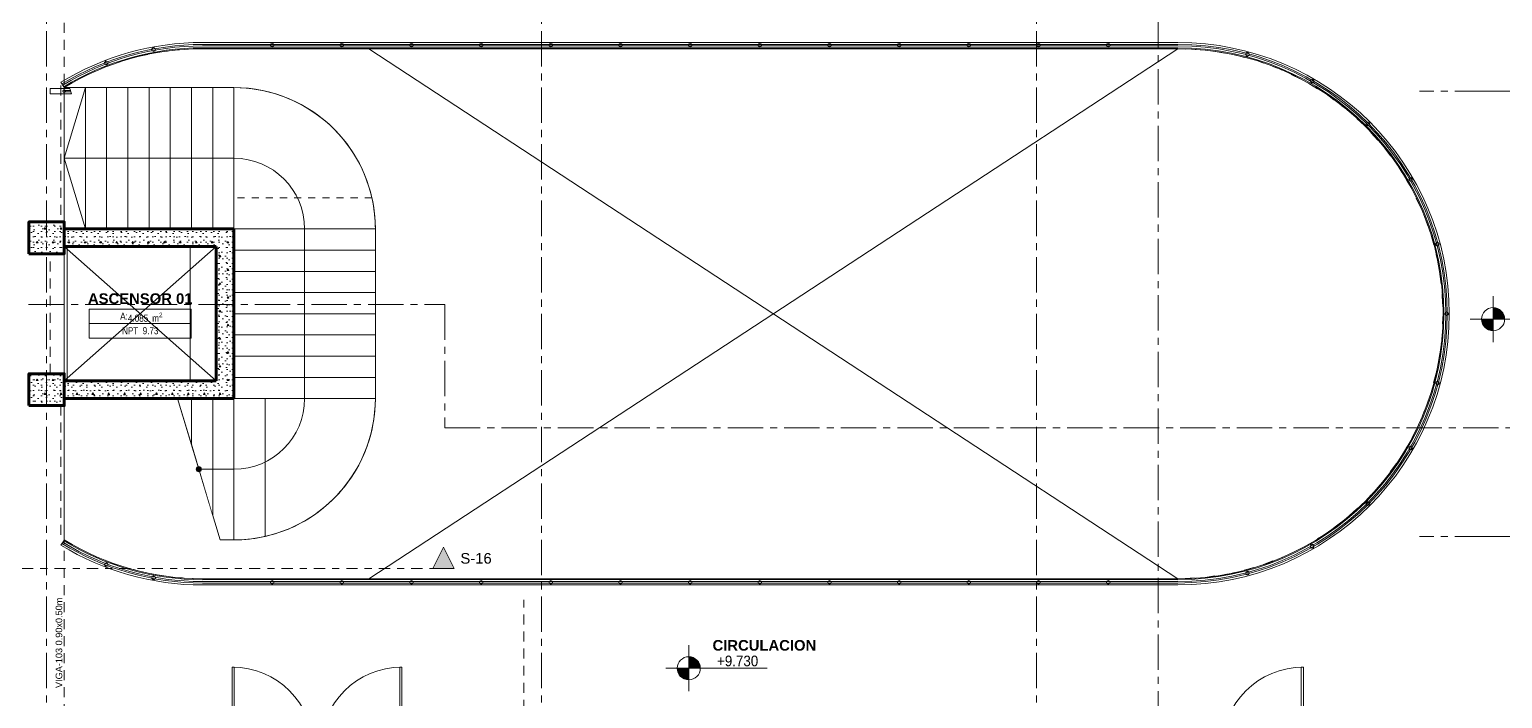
# Model space of a CAD drawing. Header units: inches. Extents: x -38 to 5698, y -33 to 92.
# Drawn here: x 208.08 to 228.91, y 18.11 to 27.57 of the extents above; entities that cross this region are included whole.
import ezdxf

# ---------------------------------------------------------------- set-up
doc = ezdxf.new("R2010")
doc.units = ezdxf.units.IN
doc.header["$MEASUREMENT"] = 0
doc.set_wipeout_variables(frame=1)
for name, pattern in [('Hidden Line', [0.195611, 0.141111, -0.0545]), ('Línea Oculta', [0.195611, 0.141111, -0.0545]), ('Punto & Raya', [0.65, 0.5, -0.075, 0, -0.075]), ('Punto & Rayas', [0.335139, 0.15875, -0.088194, 0, -0.088194]), ('Raya Pequeña', [0.141111, 0.070556, -0.070556]), ('Rayas', [0.282222, 0.141111, -0.141111]), ('Wipeout_Contour', [1, 0, -1])]:
    doc.linetypes.add(name, pattern=pattern)
for name, color, linetype in [('02 _ ARQ _ ALB _ Ejes Generales', 7, 'Continuous'), ('02 _ ARQ _ ALB _ Muros Interiores', 7, 'Continuous'), ('02 _ ARQ _ ZON _ Espacio.3D', 7, 'Continuous'), ('08 _ STR _ EXT _ 06 Columnas', 7, 'Continuous'), ('08 _ STR _ EXT _ 07 Losa Aligerada', 7, 'Continuous'), ('08 _ STR _ EXT _ 09 Vigas', 7, 'Continuous'), ('08 _ STR _ EXT _ 11 Escaleras', 7, 'Continuous'), ('08 _ STR _ EXT _ 12 Ascensor', 7, 'Continuous'), ('Dibujo 2D - General', 7, 'Continuous'), ('Interior - CIELO RASSO', 7, 'Continuous'), ('Interior - Escaleras & Barandillas', 7, 'Continuous'), ('Interior - Mobiliario', 7, 'Continuous'), ('Marcador - Secciones', 251, 'Continuous'), ('Notas - Etiquetas', 251, 'Continuous'), ('Notas - Textos', 7, 'Continuous')]:
    doc.layers.add(name, color=color, linetype=linetype)
doc.styles.add('Estilo_Generado_1', font='swisseb.ttf')
doc.styles.add('Estilo_Generado_3', font='arial.ttf')
doc.styles.add('Estilo_Generado_4', font='swisse.ttf')
doc.styles.add('Estilo_Generado_8', font='arialbd.ttf')
doc.styles.add('Estilo_Generado_9', font='ARIALN.TTF')
pattern_1 = [(0, (185.00002, 3e-09), (0, 0.3897114), [0.024375, -0.200625]), (0, (185.11252, 0.19486), (0, 0.3897114), [0.024375, -0.200625]), (60, (185.00002, 3e-09), (-0.3375, 0.1948557), [0.024375, -0.200625]), (60, (185.22502, 3e-09), (-0.3375, 0.1948557), [0.024375, -0.200625]), (120, (185.0244, 3e-09), (0.3375, 0.1948557), [0.024375, -0.200625]), (120, (185.2494, 3e-09), (0.3375, 0.1948557), [0.024375, -0.200625]), (0, (185.00002, 0.0375), (0, 0.075), [0, -0.075, 0, -0.1125]), (45, (185.03752, 0.0375), (-0.05303301, 0.05303301), [0, -0.05625, 0, -0.09375])]

msp = doc.modelspace()

# ---------------------------------------------------------------- hatches: boundary and pattern name
at = {"linetype": 'Continuous', "lineweight": 13, "true_color": 0x636466}
for points in [[(228.778, 23.473), (228.94, 23.473), (228.928, 23.535), (228.893, 23.588), (228.84, 23.623), (228.778, 23.635)], [(228.778, 23.473), (228.615, 23.473), (228.628, 23.411), (228.663, 23.358), (228.716, 23.323), (228.778, 23.31)], [(217.403, 18.534), (217.565, 18.534), (217.553, 18.596), (217.518, 18.649), (217.465, 18.684), (217.403, 18.697)], [(217.403, 18.534), (217.24, 18.534), (217.252, 18.472), (217.288, 18.419), (217.34, 18.384), (217.403, 18.372)]]:
    msp.add_hatch(color=251, dxfattribs=at).paths.add_polyline_path(points)
at = {"layer": '08 _ STR _ EXT _ 06 Columnas', "linetype": 'Continuous', "lineweight": 9}
h = msp.add_hatch(dxfattribs=at)
h.set_pattern_fill('HORMIGÓN_EN_MASA_0002', style=0, pattern_type=2)
h.set_pattern_definition(pattern_1)
h.paths.add_polyline_path([(208.07, 22.25), (208.57, 22.25), (208.57, 22.7), (208.07, 22.7)])
at = {"layer": 'Marcador - Secciones', "linetype": 'Continuous', "lineweight": 20}
msp.add_hatch(color=152, dxfattribs=at).paths.add_polyline_path([(214.083, 19.946), (213.933, 20.246), (213.783, 19.946)])

# ---------------------------------------------------------------- linework, layer by layer
at = {"color": 251, "linetype": 'Continuous', "lineweight": 13, "true_color": 0x636466}
for p, q in [((228.778, 23.148), (228.778, 23.798)), ((228.453, 23.473), (229.888, 23.473)), ((217.403, 18.209), (217.403, 18.859)), ((217.078, 18.534), (218.512, 18.534))]:
    msp.add_line(p, q, dxfattribs=at)
for centre in [(228.778, 23.473), (217.403, 18.534)]:
    msp.add_circle(centre, 0.163, dxfattribs=at)
at = {"layer": '02 _ ARQ _ ALB _ Ejes Generales', "color": 252, "linetype": 'Punto & Raya', "lineweight": 13}
for p, q in [((208.32, 3.05), (208.32, 44.9)), ((215.32, 3.05), (215.32, 44.9)), ((222.32, 3.05), (222.32, 44.9)), ((228.738, 26.7), (227.738, 26.7)), ((228.738, 26.7), (234.738, 26.7)), ((228.738, 20.4), (227.738, 20.4)), ((228.738, 20.4), (234.738, 20.4))]:
    msp.add_line(p, q, dxfattribs=at)
at = {"layer": '02 _ ARQ _ ALB _ Muros Interiores', "color": 165, "linetype": 'Continuous', "lineweight": 15}
for p, q in [((210.945, 18.55), (210.945, 17.4)), ((210.975, 18.55), (210.945, 18.55)), ((210.975, 17.4), (210.975, 18.55)), ((213.315, 17.4), (213.315, 18.55)), ((213.315, 18.55), (213.345, 18.55)), ((213.345, 18.55), (213.345, 17.4)), ((226.065, 17.4), (226.065, 18.55)), ((226.065, 18.55), (226.095, 18.55)), ((226.095, 18.55), (226.095, 17.4))]:
    msp.add_line(p, q, dxfattribs=at)
at = {"layer": '02 _ ARQ _ ALB _ Muros Interiores', "color": 7, "linetype": 'Continuous', "lineweight": 15}
for centre, start, end in [((210.945, 17.4), 0, 90), ((213.345, 17.4), 90, 180), ((226.095, 17.4), 90, 180)]:
    msp.add_arc(centre, 1.15, start, end, dxfattribs=at)
at = {"layer": '02 _ ARQ _ ZON _ Espacio.3D', "color": 252, "linetype": 'Continuous', "lineweight": 13}
for p, q in [((210.367, 23.617), (208.923, 23.617)), ((208.923, 23.617), (208.923, 23.206)), ((208.923, 23.617), (210.367, 23.617)), ((208.923, 23.412), (208.923, 23.617)), ((210.367, 23.206), (210.367, 23.617)), ((210.367, 23.617), (210.367, 23.412)), ((210.367, 23.412), (208.923, 23.412)), ((208.923, 23.412), (210.367, 23.412)), ((208.923, 23.206), (208.923, 23.412)), ((210.367, 23.412), (210.367, 23.206)), ((208.923, 23.206), (210.367, 23.206)), ((210.367, 23.206), (208.923, 23.206))]:
    msp.add_line(p, q, dxfattribs=at)
at = {"layer": '02 _ ARQ _ ZON _ Espacio.3D', "color": 254, "linetype": 'Continuous', "lineweight": 0, "flags": 128}
msp.add_lwpolyline([(208.07, 22.25), (208.07, 22.7), (208.57, 22.7), (208.57, 24.4), (208.07, 24.4), (208.07, 24.85), (208.57, 24.85), (208.57, 26.75, -0.137976), (210.525, 27.3), (224.32, 27.3, -1), (224.32, 19.8), (210.525, 19.8, -0.137981), (208.57, 20.35), (208.57, 22.25)], format="xyb", close=True, dxfattribs=at)
at = {"layer": '02 _ ARQ _ ZON _ Espacio.3D', "color": 255, "linetype": 'Continuous', "lineweight": 0, "flags": 128}
msp.add_lwpolyline([(208.57, 22.6), (210.72, 22.6), (210.72, 24.5), (208.57, 24.5)], close=True, dxfattribs=at)
at = {"layer": '08 _ STR _ EXT _ 06 Columnas', "color": 7, "linetype": 'Continuous', "lineweight": 80, "flags": 128}
msp.add_lwpolyline([(208.07, 22.25), (208.57, 22.25), (208.57, 22.7), (208.07, 22.7)], close=True, dxfattribs=at)
at = {"layer": '08 _ STR _ EXT _ 09 Vigas', "color": 251, "linetype": 'Hidden Line', "lineweight": 13}
for p, q in [((208.37, 22.7), (208.37, 24.4)), ((208.57, 24.4), (208.37, 24.4)), ((208.57, 22.7), (208.57, 24.4)), ((208.57, 22.7), (208.37, 22.7))]:
    msp.add_line(p, q, dxfattribs=at)
at = {"layer": '08 _ STR _ EXT _ 11 Escaleras', "color": 161, "linetype": 'Continuous', "lineweight": 13}
for p, q in [((210.97, 26.75), (210.97, 25.191)), ((210.97, 22.35), (210.174, 22.35)), ((210.97, 20.35), (210.97, 22.35)), ((211.411, 22.35), (210.97, 22.35)), ((211.411, 20.399), (211.411, 22.35)), ((210.774, 20.35), (210.928, 20.35))]:
    msp.add_line(p, q, dxfattribs=at)
at = {"layer": '08 _ STR _ EXT _ 11 Escaleras', "color": 161, "linetype": 'Raya Pequeña', "lineweight": 13}
msp.add_line((212.921, 25.191), (210.97, 25.191), dxfattribs=at)
at = {"layer": '08 _ STR _ EXT _ 11 Escaleras', "color": 167, "linetype": 'Continuous', "lineweight": 18}
msp.add_line((210.774, 20.35), (210.928, 20.35), dxfattribs=at)
at = {"layer": '08 _ STR _ EXT _ 11 Escaleras', "color": 161, "linetype": 'Continuous', "lineweight": 13}
for centre, start, end in [((210.97, 24.75), 12.7483, 90), ((210.97, 22.35), 282.7483, 0.0126), ((210.97, 22.35), 268.7994, 270), ((210.97, 22.35), 270, 282.7483)]:
    msp.add_arc(centre, 2, start, end, dxfattribs=at)
at = {"layer": '08 _ STR _ EXT _ 11 Escaleras', "color": 167, "linetype": 'Continuous', "lineweight": 18}
msp.add_arc((210.97, 22.35), 2, 268.7994, 270, dxfattribs=at)
at = {"layer": '08 _ STR _ EXT _ 12 Ascensor', "color": 7, "linetype": 'Continuous', "lineweight": 80, "flags": 128}
for points in [[(208.57, 24.5), (210.72, 24.5)], [(210.72, 24.5), (210.72, 22.6)], [(210.72, 22.6), (208.57, 22.6)], [(208.57, 22.35), (208.57, 22.6)]]:
    msp.add_lwpolyline(points, dxfattribs=at)
at = {"layer": 'Dibujo 2D - General', "color": 250, "linetype": 'Continuous', "lineweight": 9}
for p, q in [((208.57, 22.6), (210.72, 24.5)), ((210.72, 22.6), (208.57, 24.5))]:
    msp.add_line(p, q, dxfattribs=at)
at = {"layer": 'Dibujo 2D - General', "color": 7, "linetype": 'Hidden Line', "lineweight": 13}
msp.add_line((215.07, 16.5), (215.07, 19.5), dxfattribs=at)
at = {"layer": 'Interior - CIELO RASSO', "color": 251, "linetype": 'Línea Oculta', "lineweight": 13, "flags": 128}
for points in [[(208.52, 22.25), (208.52, 20.322)], [(208.57, 20.35), (208.57, 22.25)]]:
    msp.add_lwpolyline(points, dxfattribs=at)
at = {"layer": 'Interior - Escaleras & Barandillas', "color": 161, "linetype": 'Continuous', "lineweight": 13}
for p, q in [((224.32, 27.388), (210.525, 27.388)), ((224.32, 27.36), (210.525, 27.36)), ((224.32, 27.36), (210.525, 27.36)), ((224.32, 27.36), (210.525, 27.36)), ((224.32, 27.36), (210.525, 27.36)), ((224.32, 27.36), (210.525, 27.36)), ((224.32, 27.36), (210.525, 27.36)), ((210.525, 27.34), (224.32, 27.34)), ((210.525, 27.34), (224.32, 27.34)), ((210.525, 27.34), (224.32, 27.34)), ((210.525, 27.34), (224.32, 27.34)), ((210.525, 27.34), (224.32, 27.34)), ((210.525, 27.34), (224.32, 27.34)), ((210.525, 27.313), (224.32, 27.313)), ((208.37, 26.738), (208.37, 26.663)), ((208.563, 20.339), (208.524, 20.275)), ((208.549, 20.316), (208.539, 20.299)), ((208.549, 20.316), (208.539, 20.299)), ((208.549, 20.316), (208.539, 20.299)), ((208.549, 20.316), (208.539, 20.299)), ((208.549, 20.316), (208.539, 20.299)), ((208.549, 20.316), (208.539, 20.299)), ((224.32, 19.788), (210.525, 19.788)), ((224.32, 19.76), (210.525, 19.76)), ((224.32, 19.76), (210.525, 19.76)), ((224.32, 19.76), (210.525, 19.76)), ((224.32, 19.76), (210.525, 19.76)), ((224.32, 19.76), (210.525, 19.76)), ((224.32, 19.76), (210.525, 19.76)), ((210.525, 19.74), (224.32, 19.74)), ((210.525, 19.74), (224.32, 19.74)), ((210.525, 19.74), (224.32, 19.74)), ((210.525, 19.74), (224.32, 19.74)), ((210.525, 19.74), (224.32, 19.74)), ((210.525, 19.74), (224.32, 19.74)), ((210.525, 19.713), (224.32, 19.713))]:
    msp.add_line(p, q, dxfattribs=at)
at = {"layer": 'Interior - Escaleras & Barandillas', "color": 161, "linetype": 'Continuous', "lineweight": 13, "flags": 128}
for points in [[(209.839, 27.262, 1), (209.83, 27.311, 1)], [(211.51, 27.325, 1), (211.51, 27.375, 1)], [(212.496, 27.325, 1), (212.496, 27.375, 1)], [(213.481, 27.325, 1), (213.481, 27.375, 1)], [(214.467, 27.325, 1), (214.467, 27.375, 1)], [(215.452, 27.325, 1), (215.452, 27.375, 1)], [(216.437, 27.325, 1), (216.437, 27.375, 1)], [(217.423, 27.325, 1), (217.423, 27.375, 1)], [(218.408, 27.325, 1), (218.408, 27.375, 1)], [(219.393, 27.325, 1), (219.393, 27.375, 1)], [(220.379, 27.325, 1), (220.379, 27.375, 1)], [(221.364, 27.325, 1), (221.364, 27.375, 1)], [(222.349, 27.325, 1), (222.349, 27.375, 1)], [(223.335, 27.325, 1), (223.335, 27.375, 1)], [(209.175, 27.075, 1), (209.158, 27.122, 1)], [(225.297, 27.196, 1), (225.31, 27.245, 1)], [(226.207, 26.819, 1), (226.232, 26.863, 1)], [(226.989, 26.219, 1), (227.025, 26.255, 1)], [(227.589, 25.438, 1), (227.633, 25.463, 1)], [(227.966, 24.527, 1), (228.015, 24.54, 1)], [(228.095, 23.55, 1), (228.145, 23.55, 1)], [(227.966, 22.573, 1), (228.015, 22.56, 1)], [(227.589, 21.663, 1), (227.633, 21.638, 1)], [(226.989, 20.881, 1), (227.025, 20.845, 1)], [(226.207, 20.281, 1), (226.232, 20.237, 1)], [(209.175, 20.025, 1), (209.158, 19.978, 1)], [(209.839, 19.838, 1), (209.83, 19.789, 1)], [(225.297, 19.904, 1), (225.31, 19.855, 1)], [(211.51, 19.775, 1), (211.51, 19.725, 1)], [(212.496, 19.775, 1), (212.496, 19.725, 1)], [(213.481, 19.775, 1), (213.481, 19.725, 1)], [(214.467, 19.775, 1), (214.467, 19.725, 1)], [(215.452, 19.775, 1), (215.452, 19.725, 1)], [(216.437, 19.775, 1), (216.437, 19.725, 1)], [(217.423, 19.775, 1), (217.423, 19.725, 1)], [(218.408, 19.775, 1), (218.408, 19.725, 1)], [(219.393, 19.775, 1), (219.393, 19.725, 1)], [(220.379, 19.775, 1), (220.379, 19.725, 1)], [(221.364, 19.775, 1), (221.364, 19.725, 1)], [(222.349, 19.775, 1), (222.349, 19.725, 1)], [(223.335, 19.775, 1), (223.335, 19.725, 1)]]:
    msp.add_lwpolyline(points, format="xyb", close=True, dxfattribs=at)
at = {"layer": 'Interior - Escaleras & Barandillas', "color": 161, "linetype": 'Continuous', "lineweight": 13}
for centre, radius, start, end in [((224.32, 23.55), 3.838, 270, 90), ((224.32, 23.55), 3.81, 270, 90), ((224.32, 23.55), 3.81, 270, 90), ((224.32, 23.55), 3.81, 270, 90), ((224.32, 23.55), 3.81, 270, 90), ((224.32, 23.55), 3.81, 270, 90), ((224.32, 23.55), 3.81, 270, 90), ((224.32, 23.55), 3.79, 270, 90), ((224.32, 23.55), 3.79, 270, 90), ((224.32, 23.55), 3.79, 270, 90), ((224.32, 23.55), 3.79, 270, 90), ((224.32, 23.55), 3.79, 270, 90), ((224.32, 23.55), 3.79, 270, 90), ((224.32, 23.55), 3.763, 270, 90), ((210.525, 23.55), 3.838, 238.5756, 270), ((210.525, 23.55), 3.81, 238.5756, 270), ((210.525, 23.55), 3.81, 238.5756, 270), ((210.525, 23.55), 3.81, 238.5756, 270), ((210.525, 23.55), 3.81, 238.5756, 270), ((210.525, 23.55), 3.81, 238.5756, 270), ((210.525, 23.55), 3.81, 238.5756, 270), ((210.525, 23.55), 3.79, 238.5756, 270), ((210.525, 23.55), 3.79, 238.5756, 270), ((210.525, 23.55), 3.79, 238.5756, 270), ((210.525, 23.55), 3.79, 238.5756, 270), ((210.525, 23.55), 3.79, 238.5756, 270), ((210.525, 23.55), 3.79, 238.5756, 270), ((210.525, 23.55), 3.763, 238.5756, 270)]:
    msp.add_arc(centre, radius, start, end, dxfattribs=at)
at = {"layer": 'Interior - Mobiliario', "color": 162, "linetype": 'Continuous', "lineweight": 20, "flags": 128}
msp.add_lwpolyline([(208.61, 24.499), (208.61, 22.601), (210.35, 22.601), (210.35, 24.499)], close=True, dxfattribs=at)
at = {"layer": 'Marcador - Secciones', "color": 251, "linetype": 'Punto & Raya', "lineweight": 13}
for p, q in [((224.042, 46.211), (224.042, 0.888)), ((213.953, 23.682), (213.953, 21.937)), ((213.953, 21.937), (241.707, 21.937))]:
    msp.add_line(p, q, dxfattribs=at)
at = {"layer": 'Marcador - Secciones', "color": 251, "linetype": 'Punto & Rayas', "lineweight": 13}
msp.add_line((207.514, 19.946), (213.783, 19.946), dxfattribs=at)
at = {"layer": 'Marcador - Secciones', "color": 152, "linetype": 'Continuous', "lineweight": 20, "flags": 128}
msp.add_lwpolyline([(214.083, 19.946), (213.783, 19.946), (213.933, 20.246)], close=True, dxfattribs=at)

# ---------------------------------------------------------------- texts
at = {"color": 251, "lineweight": 13, "true_color": 0x636466, "insert": (217.803, 18.56), "char_height": 0.15, "attachment_point": 7, "style": 'Estilo_Generado_4'}
msp.add_mtext('\\A1;{\\W0.900000x;\\pql;\\fSwis721 Ex BT|b0|i0|c0|p34;+9.730}', dxfattribs=at)
at = {"layer": '02 _ ARQ _ ZON _ Espacio.3D', "color": 252, "lineweight": 25, "attachment_point": 2}
for s, insert, char_height, style in [('\\A1;{\\pqc;\\pt0;\\fArial|b1|i0|c0|p34;ASCENSOR 01}', (209.645, 23.839), 0.15, 'Estilo_Generado_8'), ('\\A1;{\\pqc;\\pt0;\\fArial Narrow|b0|i0|c0|p34;A: }', (209.416, 23.566), 0.1, 'Estilo_Generado_9'), ('\\A1;{\\pqc;\\pt0,0.3;\\fArial Narrow|b0|i0|c0|p34;4.085\\fArial Narrow|b0|i0|c0|p34;\\A1{\\H.66x;\\S^  ;}\\fArial Narrow|b0|i0|c0|p34; m\\fArial Narrow|b0|i0|c0|p34;\\A1{\\H.66x;\\S2^  ;}}', (209.716, 23.566), 0.1, 'Estilo_Generado_9'), ('\\A1;{\\pqc;\\pt0;\\fArial Narrow|b0|i0|c0|p34;NPT  9.73}', (209.645, 23.36), 0.1, 'Estilo_Generado_9')]:
    msp.add_mtext(s, dxfattribs=dict(at, insert=insert, char_height=char_height, style=style))
at = {"layer": 'Marcador - Secciones', "color": 152, "lineweight": 20, "insert": (214.173, 20.012), "char_height": 0.15, "attachment_point": 7, "style": 'Estilo_Generado_3'}
msp.add_mtext('\\A1;{\\pql;\\pt0;\\fArial|b0|i0|c0|p34;S-16}', dxfattribs=at)
at = {"layer": 'Notas - Etiquetas', "color": 8, "linetype": 'Continuous', "lineweight": 13, "insert": (208.543, 18.254), "char_height": 0.0925, "attachment_point": 7, "rotation": 90, "style": 'Estilo_Generado_4'}
msp.add_mtext('\\A1;{\\pql;\\fSwis721 Ex BT|b0|i0|c0|p34;VIGA-103\\fSwis721 Ex BT|b0|i0|c0|p34; \\fSwis721 Ex BT|b0|i0|c0|p34;0.90\\fSwis721 Ex BT|b0|i0|c0|p34;x\\fSwis721 Ex BT|b0|i0|c0|p34;0.50\\fSwis721 Ex BT|b0|i0|c0|p34;m}', dxfattribs=at)
at = {"layer": 'Notas - Textos', "color": 251, "linetype": 'Continuous', "lineweight": 13, "insert": (218.472, 18.933), "char_height": 0.15, "attachment_point": 2, "style": 'Estilo_Generado_1'}
msp.add_mtext('\\A1;{\\pqc;\\fSwis721 Ex BT|b1|i0|c0|p34;CIRCULACION}', dxfattribs=at)

# ---------------------------------------------------------------- next in the draw order: wipeouts: each hides what was drawn before it
at = {"color": 254, "linetype": 'Wipeout_Contour', "lineweight": 0, "ltscale": 6541.032479}
msp.add_wipeout([(212.97, 24.75), (210.97, 24.75), (210.97, 22.35), (212.97, 22.35)], dxfattribs=at).dxf.layer = '08 _ STR _ EXT _ 11 Escaleras'
at = {"color": 254, "linetype": 'Wipeout_Contour', "lineweight": 0, "ltscale": 4900.225305}
msp.add_wipeout([(210.37, 22.35), (210.174, 22.35), (210.37, 21.698)], dxfattribs=at).dxf.layer = '08 _ STR _ EXT _ 11 Escaleras'

# ---------------------------------------------------------------- next in the draw order: linework, layer by layer
at = {"layer": '08 _ STR _ EXT _ 11 Escaleras', "color": 161, "linetype": 'Continuous', "lineweight": 13}
for p, q in [((210.97, 25.191), (210.97, 24.75)), ((210.97, 24.75), (210.97, 22.35)), ((212.97, 22.35), (212.97, 24.75)), ((210.97, 22.35), (210.97, 20.35))]:
    msp.add_line(p, q, dxfattribs=at)
at = {"layer": '08 _ STR _ EXT _ 11 Escaleras', "color": 167, "linetype": 'Continuous', "lineweight": 18}
for p, q in [((210.37, 22.35), (210.174, 22.35)), ((210.37, 21.698), (210.37, 22.35)), ((210.97, 20.35), (210.97, 22.35)), ((212.97, 22.35), (210.97, 22.35)), ((210.97, 22.35), (210.97, 20.35))]:
    msp.add_line(p, q, dxfattribs=at)
at = {"layer": '08 _ STR _ EXT _ 11 Escaleras', "color": 161, "linetype": 'Raya Pequeña', "lineweight": 13}
msp.add_line((210.97, 22.491), (212.97, 22.491), dxfattribs=at)
at = {"layer": '08 _ STR _ EXT _ 11 Escaleras', "color": 161, "linetype": 'Continuous', "lineweight": 13}
msp.add_arc((210.97, 24.75), 2, 0, 12.7483, dxfattribs=at)
at = {"layer": '08 _ STR _ EXT _ 11 Escaleras', "color": 167, "linetype": 'Continuous', "lineweight": 18}
msp.add_arc((210.97, 22.35), 2, 270, 0.0126, dxfattribs=at)

# ---------------------------------------------------------------- next in the draw order: wipeouts: each hides what was drawn before it
at = {"color": 254, "linetype": 'Wipeout_Contour', "lineweight": 0, "ltscale": 6532.365682}
msp.add_wipeout([(208.57, 24.75), (210.97, 24.75), (210.97, 26.75), (208.57, 26.75)], dxfattribs=at).dxf.layer = '08 _ STR _ EXT _ 11 Escaleras'
at = {"color": 254, "linetype": 'Wipeout_Contour', "lineweight": 0, "ltscale": 6535.141269}
msp.add_wipeout([(210.37, 22.35), (210.37, 21.698), (210.67, 20.698), (210.67, 22.35)], dxfattribs=at).dxf.layer = '08 _ STR _ EXT _ 11 Escaleras'

# ---------------------------------------------------------------- next in the draw order: hatches: boundary and pattern name
at = {"layer": '08 _ STR _ EXT _ 11 Escaleras', "linetype": 'Continuous', "lineweight": 13}
msp.add_hatch(color=161, dxfattribs=at).paths.add_polyline_path([(210.474, 21.313, 1), (210.474, 21.388, 1)])
at = {"layer": '08 _ STR _ EXT _ 12 Ascensor', "linetype": 'Continuous', "lineweight": 9}
h = msp.add_hatch(dxfattribs=at)
h.set_pattern_fill('HORMIGÓN_EN_MASA_0002', style=0, pattern_type=2)
h.set_pattern_definition(pattern_1)
h.paths.add_polyline_path([(210.72, 22.6), (208.57, 22.6), (208.57, 22.35), (210.72, 22.35)])

# ---------------------------------------------------------------- next in the draw order: linework, layer by layer
at = {"layer": '08 _ STR _ EXT _ 11 Escaleras', "color": 161, "linetype": 'Continuous', "lineweight": 13}
for p, q in [((208.57, 26.75), (208.57, 24.75)), ((210.97, 26.75), (208.57, 26.75)), ((208.57, 24.75), (210.97, 24.75)), ((210.97, 24.75), (212.97, 24.75))]:
    msp.add_line(p, q, dxfattribs=at)
at = {"layer": '08 _ STR _ EXT _ 11 Escaleras', "color": 161, "linetype": 'Raya Pequeña', "lineweight": 13}
msp.add_line((210.829, 24.75), (210.829, 26.75), dxfattribs=at)
at = {"layer": '08 _ STR _ EXT _ 11 Escaleras', "color": 167, "linetype": 'Continuous', "lineweight": 18}
for p, q in [((210.174, 22.35), (210.774, 20.35)), ((210.37, 22.35), (210.37, 21.698)), ((210.67, 22.35), (210.37, 22.35)), ((210.67, 20.698), (210.67, 22.35)), ((210.67, 22.35), (210.67, 20.698)), ((210.97, 22.35), (210.67, 22.35)), ((210.474, 21.35), (210.97, 21.35))]:
    msp.add_line(p, q, dxfattribs=at)
at = {"layer": '08 _ STR _ EXT _ 11 Escaleras', "color": 167, "linetype": 'Continuous', "lineweight": 18, "flags": 128}
msp.add_lwpolyline([(210.474, 21.313, 1), (210.474, 21.388, 1)], format="xyb", close=True, dxfattribs=at)

# ---------------------------------------------------------------- next in the draw order: wipeouts: each hides what was drawn before it
at = {"color": 254, "linetype": 'Wipeout_Contour', "lineweight": 0, "ltscale": 6540.971627}
msp.add_wipeout([(210.97, 22.35), (212.97, 22.35), (212.97, 22.65), (210.97, 22.65)], dxfattribs=at).dxf.layer = '08 _ STR _ EXT _ 11 Escaleras'

# ---------------------------------------------------------------- next in the draw order: linework, layer by layer
at = {"layer": '08 _ STR _ EXT _ 11 Escaleras', "color": 167, "linetype": 'Continuous', "lineweight": 18}
for p, q in [((210.97, 22.65), (210.97, 22.35)), ((212.97, 22.65), (210.97, 22.65)), ((212.97, 22.35), (212.97, 22.65)), ((210.97, 22.35), (212.97, 22.35))]:
    msp.add_line(p, q, dxfattribs=at)
msp.add_arc((210.97, 22.35), 1, 270, 0, dxfattribs=at)
at = {"layer": '08 _ STR _ EXT _ 12 Ascensor', "color": 7, "linetype": 'Continuous', "lineweight": 80, "flags": 128}
msp.add_lwpolyline([(208.57, 22.35), (210.97, 22.35)], dxfattribs=at)

# ---------------------------------------------------------------- next in the draw order: wipeouts: each hides what was drawn before it
at = {"color": 254, "linetype": 'Wipeout_Contour', "lineweight": 0, "ltscale": 6540.988248}
msp.add_wipeout([(212.97, 22.95), (210.97, 22.95), (210.97, 22.65), (212.97, 22.65)], dxfattribs=at).dxf.layer = '08 _ STR _ EXT _ 11 Escaleras'

# ---------------------------------------------------------------- next in the draw order: hatches: boundary and pattern name
at = {"layer": '08 _ STR _ EXT _ 12 Ascensor', "linetype": 'Continuous', "lineweight": 9}
h = msp.add_hatch(dxfattribs=at)
h.set_pattern_fill('HORMIGÓN_EN_MASA_0002', style=0, pattern_type=2)
h.set_pattern_definition(pattern_1)
h.paths.add_polyline_path([(210.72, 22.6), (210.97, 22.35), (210.97, 22.6)])
h = msp.add_hatch(dxfattribs=at)
h.set_pattern_fill('HORMIGÓN_EN_MASA_0002', style=0, pattern_type=2)
h.set_pattern_definition(pattern_1)
h.paths.add_polyline_path([(210.72, 22.35), (210.97, 22.35), (210.72, 22.6)])

# ---------------------------------------------------------------- next in the draw order: linework, layer by layer
at = {"layer": '08 _ STR _ EXT _ 11 Escaleras', "color": 167, "linetype": 'Continuous', "lineweight": 18}
for p, q in [((212.97, 22.95), (210.97, 22.95)), ((210.97, 22.95), (210.97, 22.65)), ((212.97, 22.65), (212.97, 22.95)), ((210.97, 22.65), (212.97, 22.65))]:
    msp.add_line(p, q, dxfattribs=at)
at = {"layer": '08 _ STR _ EXT _ 12 Ascensor', "color": 7, "linetype": 'Continuous', "lineweight": 80, "flags": 128}
msp.add_lwpolyline([(210.97, 22.35), (210.97, 22.6)], dxfattribs=at)

# ---------------------------------------------------------------- next in the draw order: wipeouts: each hides what was drawn before it
at = {"color": 254, "linetype": 'Wipeout_Contour', "lineweight": 0, "ltscale": 6541.005089}
msp.add_wipeout([(212.97, 23.25), (210.97, 23.25), (210.97, 22.95), (212.97, 22.95)], dxfattribs=at).dxf.layer = '08 _ STR _ EXT _ 11 Escaleras'

# ---------------------------------------------------------------- next in the draw order: linework, layer by layer
at = {"layer": '08 _ STR _ EXT _ 11 Escaleras', "color": 167, "linetype": 'Continuous', "lineweight": 18}
for p, q in [((212.97, 23.25), (210.97, 23.25)), ((210.97, 23.25), (210.97, 22.95)), ((212.97, 22.95), (212.97, 23.25)), ((210.97, 22.95), (212.97, 22.95))]:
    msp.add_line(p, q, dxfattribs=at)

# ---------------------------------------------------------------- next in the draw order: wipeouts: each hides what was drawn before it
at = {"color": 254, "linetype": 'Wipeout_Contour', "lineweight": 0, "ltscale": 6541.02215}
msp.add_wipeout([(212.97, 23.55), (210.97, 23.55), (210.97, 23.25), (212.97, 23.25)], dxfattribs=at).dxf.layer = '08 _ STR _ EXT _ 11 Escaleras'

# ---------------------------------------------------------------- next in the draw order: linework, layer by layer
at = {"layer": '08 _ STR _ EXT _ 11 Escaleras', "color": 167, "linetype": 'Continuous', "lineweight": 18}
for p, q in [((212.97, 23.55), (210.97, 23.55)), ((210.97, 23.55), (210.97, 23.25)), ((212.97, 23.25), (212.97, 23.55)), ((210.97, 23.25), (212.97, 23.25))]:
    msp.add_line(p, q, dxfattribs=at)

# ---------------------------------------------------------------- next in the draw order: wipeouts: each hides what was drawn before it
at = {"color": 254, "linetype": 'Wipeout_Contour', "lineweight": 0, "ltscale": 6541.039432}
msp.add_wipeout([(212.97, 23.85), (210.97, 23.85), (210.97, 23.55), (212.97, 23.55)], dxfattribs=at).dxf.layer = '08 _ STR _ EXT _ 11 Escaleras'

# ---------------------------------------------------------------- next in the draw order: linework, layer by layer
at = {"layer": '08 _ STR _ EXT _ 11 Escaleras', "color": 167, "linetype": 'Continuous', "lineweight": 18}
for p, q in [((212.97, 23.85), (210.97, 23.85)), ((210.97, 23.85), (210.97, 23.55)), ((212.97, 23.55), (212.97, 23.85)), ((210.97, 23.55), (212.97, 23.55))]:
    msp.add_line(p, q, dxfattribs=at)
at = {"layer": 'Marcador - Secciones', "color": 251, "linetype": 'Punto & Raya', "lineweight": 13}
msp.add_line((189.667, 23.682), (213.953, 23.682), dxfattribs=at)

# ---------------------------------------------------------------- next in the draw order: wipeouts: each hides what was drawn before it
at = {"color": 254, "linetype": 'Wipeout_Contour', "lineweight": 0, "ltscale": 6541.056933}
msp.add_wipeout([(212.97, 24.15), (210.97, 24.15), (210.97, 23.85), (212.97, 23.85)], dxfattribs=at).dxf.layer = '08 _ STR _ EXT _ 11 Escaleras'

# ---------------------------------------------------------------- next in the draw order: linework, layer by layer
at = {"layer": '08 _ STR _ EXT _ 11 Escaleras', "color": 167, "linetype": 'Continuous', "lineweight": 18}
for p, q in [((212.97, 24.15), (210.97, 24.15)), ((210.97, 24.15), (210.97, 23.85)), ((212.97, 23.85), (212.97, 24.15)), ((210.97, 23.85), (212.97, 23.85))]:
    msp.add_line(p, q, dxfattribs=at)

# ---------------------------------------------------------------- next in the draw order: wipeouts: each hides what was drawn before it
at = {"color": 254, "linetype": 'Wipeout_Contour', "lineweight": 0, "ltscale": 6541.074655}
msp.add_wipeout([(212.97, 24.45), (210.97, 24.45), (210.97, 24.15), (212.97, 24.15)], dxfattribs=at).dxf.layer = '08 _ STR _ EXT _ 11 Escaleras'

# ---------------------------------------------------------------- next in the draw order: linework, layer by layer
at = {"layer": '08 _ STR _ EXT _ 11 Escaleras', "color": 167, "linetype": 'Continuous', "lineweight": 18}
for p, q in [((212.97, 24.45), (210.97, 24.45)), ((210.97, 24.45), (210.97, 24.15)), ((212.97, 24.15), (212.97, 24.45)), ((210.97, 24.15), (212.97, 24.15))]:
    msp.add_line(p, q, dxfattribs=at)

# ---------------------------------------------------------------- next in the draw order: wipeouts: each hides what was drawn before it
at = {"color": 254, "linetype": 'Wipeout_Contour', "lineweight": 0, "ltscale": 6541.092597}
msp.add_wipeout([(212.97, 24.75), (210.97, 24.75), (210.97, 24.45), (212.97, 24.45)], dxfattribs=at).dxf.layer = '08 _ STR _ EXT _ 11 Escaleras'

# ---------------------------------------------------------------- next in the draw order: hatches: boundary and pattern name
at = {"layer": '08 _ STR _ EXT _ 12 Ascensor', "linetype": 'Continuous', "lineweight": 9}
h = msp.add_hatch(dxfattribs=at)
h.set_pattern_fill('HORMIGÓN_EN_MASA_0002', style=0, pattern_type=2)
h.set_pattern_definition(pattern_1)
h.paths.add_polyline_path([(210.72, 24.5), (210.72, 22.6), (210.97, 22.6), (210.97, 24.5)])

# ---------------------------------------------------------------- next in the draw order: linework, layer by layer
at = {"layer": '08 _ STR _ EXT _ 11 Escaleras', "color": 167, "linetype": 'Continuous', "lineweight": 18}
for p, q in [((210.97, 26.75), (210.97, 24.75)), ((212.97, 24.75), (210.97, 24.75)), ((210.97, 24.75), (210.97, 24.45)), ((210.97, 24.75), (212.97, 24.75)), ((211.97, 22.35), (211.97, 24.75)), ((212.97, 24.45), (212.97, 24.75)), ((210.97, 24.45), (212.97, 24.45))]:
    msp.add_line(p, q, dxfattribs=at)
msp.add_arc((210.97, 24.75), 2, 0, 90, dxfattribs=at)
at = {"layer": 'Dibujo 2D - General', "color": 7, "linetype": 'Continuous', "lineweight": 13}
for p, q in [((224.32, 27.3), (212.879, 19.8)), ((224.32, 19.8), (212.879, 27.3))]:
    msp.add_line(p, q, dxfattribs=at)

# ---------------------------------------------------------------- next in the draw order: wipeouts: each hides what was drawn before it
at = {"color": 254, "linetype": 'Wipeout_Contour', "lineweight": 0, "ltscale": 6536.565179}
msp.add_wipeout([(210.97, 26.75), (210.67, 26.75), (210.67, 24.75), (210.97, 24.75)], dxfattribs=at).dxf.layer = '08 _ STR _ EXT _ 11 Escaleras'

# ---------------------------------------------------------------- next in the draw order: linework, layer by layer
at = {"layer": '08 _ STR _ EXT _ 11 Escaleras', "color": 167, "linetype": 'Continuous', "lineweight": 18}
for p, q in [((210.97, 26.75), (210.67, 26.75)), ((210.67, 26.75), (210.67, 24.75)), ((210.97, 24.75), (210.97, 26.75)), ((210.67, 24.75), (210.97, 24.75))]:
    msp.add_line(p, q, dxfattribs=at)
msp.add_arc((210.97, 24.75), 1, 0, 90, dxfattribs=at)
at = {"layer": '08 _ STR _ EXT _ 12 Ascensor', "color": 7, "linetype": 'Continuous', "lineweight": 80, "flags": 128}
msp.add_lwpolyline([(210.97, 22.6), (210.97, 24.75)], dxfattribs=at)

# ---------------------------------------------------------------- next in the draw order: wipeouts: each hides what was drawn before it
at = {"color": 254, "linetype": 'Wipeout_Contour', "lineweight": 0, "ltscale": 6535.365328}
msp.add_wipeout([(210.37, 26.75), (210.37, 24.75), (210.67, 24.75), (210.67, 26.75)], dxfattribs=at).dxf.layer = '08 _ STR _ EXT _ 11 Escaleras'

# ---------------------------------------------------------------- next in the draw order: hatches: boundary and pattern name
at = {"layer": '08 _ STR _ EXT _ 12 Ascensor', "linetype": 'Continuous', "lineweight": 9}
h = msp.add_hatch(dxfattribs=at)
h.set_pattern_fill('HORMIGÓN_EN_MASA_0002', style=0, pattern_type=2)
h.set_pattern_definition(pattern_1)
h.paths.add_polyline_path([(210.72, 24.5), (210.97, 24.75), (210.72, 24.75)])
h = msp.add_hatch(dxfattribs=at)
h.set_pattern_fill('HORMIGÓN_EN_MASA_0002', style=0, pattern_type=2)
h.set_pattern_definition(pattern_1)
h.paths.add_polyline_path([(210.72, 24.5), (210.97, 24.5), (210.97, 24.75)])

# ---------------------------------------------------------------- next in the draw order: linework, layer by layer
at = {"layer": '08 _ STR _ EXT _ 11 Escaleras', "color": 167, "linetype": 'Continuous', "lineweight": 18}
for p, q in [((210.67, 26.75), (210.37, 26.75)), ((210.37, 26.75), (210.37, 24.75)), ((210.67, 24.75), (210.67, 26.75)), ((210.37, 24.75), (210.67, 24.75))]:
    msp.add_line(p, q, dxfattribs=at)
at = {"layer": '08 _ STR _ EXT _ 12 Ascensor', "color": 7, "linetype": 'Continuous', "lineweight": 80, "flags": 128}
msp.add_lwpolyline([(210.97, 24.75), (210.72, 24.75)], dxfattribs=at)

# ---------------------------------------------------------------- next in the draw order: wipeouts: each hides what was drawn before it
at = {"color": 254, "linetype": 'Wipeout_Contour', "lineweight": 0, "ltscale": 6534.165478}
msp.add_wipeout([(210.07, 24.75), (210.37, 24.75), (210.37, 26.75), (210.07, 26.75)], dxfattribs=at).dxf.layer = '08 _ STR _ EXT _ 11 Escaleras'

# ---------------------------------------------------------------- next in the draw order: linework, layer by layer
at = {"layer": '08 _ STR _ EXT _ 11 Escaleras', "color": 167, "linetype": 'Continuous', "lineweight": 18}
for p, q in [((210.37, 26.75), (210.07, 26.75)), ((210.07, 26.75), (210.07, 24.75)), ((210.37, 24.75), (210.37, 26.75)), ((210.07, 24.75), (210.37, 24.75))]:
    msp.add_line(p, q, dxfattribs=at)

# ---------------------------------------------------------------- next in the draw order: wipeouts: each hides what was drawn before it
at = {"color": 254, "linetype": 'Wipeout_Contour', "lineweight": 0, "ltscale": 6532.965627}
msp.add_wipeout([(209.77, 24.75), (210.07, 24.75), (210.07, 26.75), (209.77, 26.75)], dxfattribs=at).dxf.layer = '08 _ STR _ EXT _ 11 Escaleras'

# ---------------------------------------------------------------- next in the draw order: linework, layer by layer
at = {"layer": '08 _ STR _ EXT _ 11 Escaleras', "color": 167, "linetype": 'Continuous', "lineweight": 18}
for p, q in [((210.07, 26.75), (209.77, 26.75)), ((209.77, 26.75), (209.77, 24.75)), ((210.07, 24.75), (210.07, 26.75)), ((209.77, 24.75), (210.07, 24.75))]:
    msp.add_line(p, q, dxfattribs=at)

# ---------------------------------------------------------------- next in the draw order: wipeouts: each hides what was drawn before it
at = {"color": 254, "linetype": 'Wipeout_Contour', "lineweight": 0, "ltscale": 6531.765777}
msp.add_wipeout([(209.47, 24.75), (209.77, 24.75), (209.77, 26.75), (209.47, 26.75)], dxfattribs=at).dxf.layer = '08 _ STR _ EXT _ 11 Escaleras'

# ---------------------------------------------------------------- next in the draw order: linework, layer by layer
at = {"layer": '08 _ STR _ EXT _ 11 Escaleras', "color": 167, "linetype": 'Continuous', "lineweight": 18}
for p, q in [((209.77, 26.75), (209.47, 26.75)), ((209.47, 26.75), (209.47, 24.75)), ((209.77, 24.75), (209.77, 26.75)), ((209.47, 24.75), (209.77, 24.75))]:
    msp.add_line(p, q, dxfattribs=at)

# ---------------------------------------------------------------- next in the draw order: wipeouts: each hides what was drawn before it
at = {"color": 254, "linetype": 'Wipeout_Contour', "lineweight": 0, "ltscale": 6530.565926}
msp.add_wipeout([(209.17, 24.75), (209.47, 24.75), (209.47, 26.75), (209.17, 26.75)], dxfattribs=at).dxf.layer = '08 _ STR _ EXT _ 11 Escaleras'

# ---------------------------------------------------------------- next in the draw order: linework, layer by layer
at = {"layer": '08 _ STR _ EXT _ 11 Escaleras', "color": 167, "linetype": 'Continuous', "lineweight": 18}
for p, q in [((209.47, 26.75), (209.17, 26.75)), ((209.17, 26.75), (209.17, 24.75)), ((209.47, 24.75), (209.47, 26.75)), ((209.17, 24.75), (209.47, 24.75))]:
    msp.add_line(p, q, dxfattribs=at)

# ---------------------------------------------------------------- next in the draw order: wipeouts: each hides what was drawn before it
at = {"color": 254, "linetype": 'Wipeout_Contour', "lineweight": 0, "ltscale": 6529.366076}
msp.add_wipeout([(208.87, 24.75), (209.17, 24.75), (209.17, 26.75), (208.87, 26.75)], dxfattribs=at).dxf.layer = '08 _ STR _ EXT _ 11 Escaleras'

# ---------------------------------------------------------------- next in the draw order: linework, layer by layer
at = {"layer": '08 _ STR _ EXT _ 11 Escaleras', "color": 167, "linetype": 'Continuous', "lineweight": 18}
for p, q in [((209.17, 26.75), (208.87, 26.75)), ((208.87, 26.75), (208.87, 24.75)), ((209.17, 24.75), (209.17, 26.75)), ((208.87, 24.75), (209.17, 24.75))]:
    msp.add_line(p, q, dxfattribs=at)

# ---------------------------------------------------------------- next in the draw order: wipeouts: each hides what was drawn before it
at = {"color": 254, "linetype": 'Wipeout_Contour', "lineweight": 0, "ltscale": 6528.166225}
msp.add_wipeout([(208.57, 24.75), (208.87, 24.75), (208.87, 26.75), (208.57, 26.75)], dxfattribs=at).dxf.layer = '08 _ STR _ EXT _ 11 Escaleras'

# ---------------------------------------------------------------- next in the draw order: hatches: boundary and pattern name
at = {"layer": '08 _ STR _ EXT _ 06 Columnas', "linetype": 'Continuous', "lineweight": 9}
h = msp.add_hatch(dxfattribs=at)
h.set_pattern_fill('HORMIGÓN_EN_MASA_0002', style=0, pattern_type=2)
h.set_pattern_definition(pattern_1)
h.paths.add_polyline_path([(208.07, 24.4), (208.57, 24.4), (208.57, 24.85), (208.07, 24.85)])
at = {"layer": '08 _ STR _ EXT _ 12 Ascensor', "linetype": 'Continuous', "lineweight": 9}
h = msp.add_hatch(dxfattribs=at)
h.set_pattern_fill('HORMIGÓN_EN_MASA_0002', style=0, pattern_type=2)
h.set_pattern_definition(pattern_1)
h.paths.add_polyline_path([(210.72, 24.75), (208.57, 24.75), (208.57, 24.5), (210.72, 24.5)])

# ---------------------------------------------------------------- next in the draw order: linework, layer by layer
at = {"layer": '08 _ STR _ EXT _ 06 Columnas', "color": 7, "linetype": 'Continuous', "lineweight": 80, "flags": 128}
msp.add_lwpolyline([(208.07, 24.4), (208.57, 24.4), (208.57, 24.85), (208.07, 24.85)], close=True, dxfattribs=at)
at = {"layer": '08 _ STR _ EXT _ 07 Losa Aligerada', "color": 7, "linetype": 'Rayas', "lineweight": 18, "flags": 128}
msp.add_lwpolyline([(210.525, 19.8, -0.137981), (208.57, 20.35), (208.57, 22.35), (208.57, 22.6), (208.57, 24.5), (208.57, 24.75), (208.57, 26.75, -0.137981), (210.525, 27.3), (224.32, 27.3, -1), (224.32, 19.8)], format="xyb", close=True, dxfattribs=at)
at = {"layer": '08 _ STR _ EXT _ 07 Losa Aligerada', "color": 7, "linetype": 'Continuous', "lineweight": 18, "flags": 128}
msp.add_lwpolyline([(208.57, 20.35), (208.57, 22.35), (208.57, 22.6), (208.57, 24.5), (208.57, 24.75), (208.57, 26.75, -0.137981), (210.525, 27.3), (224.32, 27.3, -1), (224.32, 19.8), (210.525, 19.8, -0.137981)], format="xyb", close=True, dxfattribs=at)
at = {"layer": '08 _ STR _ EXT _ 09 Vigas', "color": 251, "linetype": 'Hidden Line', "lineweight": 13}
msp.add_line((208.57, 17.4), (208.57, 29.7), dxfattribs=at)
at = {"layer": '08 _ STR _ EXT _ 11 Escaleras', "color": 167, "linetype": 'Continuous', "lineweight": 18}
for p, q in [((208.87, 26.75), (208.57, 26.75)), ((208.57, 26.75), (208.57, 24.75)), ((208.87, 26.75), (208.57, 25.75)), ((208.87, 24.75), (208.87, 26.75)), ((208.87, 25.75), (208.57, 25.75)), ((208.57, 25.75), (208.87, 24.75)), ((210.97, 25.75), (208.87, 25.75)), ((208.57, 24.75), (208.87, 24.75))]:
    msp.add_line(p, q, dxfattribs=at)
at = {"layer": '08 _ STR _ EXT _ 12 Ascensor', "color": 7, "linetype": 'Continuous', "lineweight": 80, "flags": 128}
for points in [[(210.72, 24.75), (208.57, 24.75)], [(208.57, 24.75), (208.57, 24.5)]]:
    msp.add_lwpolyline(points, dxfattribs=at)
at = {"layer": 'Interior - CIELO RASSO', "color": 251, "linetype": 'Línea Oculta', "lineweight": 13, "flags": 128}
for points in [[(208.52, 26.778), (208.52, 24.85)], [(208.57, 24.85), (208.57, 26.75)]]:
    msp.add_lwpolyline(points, dxfattribs=at)
at = {"layer": 'Interior - Escaleras & Barandillas', "color": 161, "linetype": 'Continuous', "lineweight": 13}
for p, q in [((208.57, 26.738), (208.37, 26.738)), ((208.524, 26.825), (208.563, 26.761)), ((208.539, 26.801), (208.549, 26.784)), ((208.539, 26.801), (208.549, 26.784)), ((208.539, 26.801), (208.549, 26.784)), ((208.539, 26.801), (208.549, 26.784)), ((208.539, 26.801), (208.549, 26.784)), ((208.539, 26.801), (208.549, 26.784)), ((208.649, 26.738), (208.57, 26.738)), ((208.672, 26.663), (208.649, 26.738)), ((208.37, 26.663), (208.57, 26.663)), ((208.57, 26.663), (208.672, 26.663))]:
    msp.add_line(p, q, dxfattribs=at)
at = {"layer": 'Interior - Escaleras & Barandillas', "color": 167, "linetype": 'Continuous', "lineweight": 18, "flags": 128}
msp.add_lwpolyline([(208.57, 26.72, 1), (208.57, 26.68, 1)], format="xyb", close=True, dxfattribs=at)
at = {"layer": 'Interior - Escaleras & Barandillas', "color": 161, "linetype": 'Continuous', "lineweight": 13, "flags": 128}
msp.add_lwpolyline([(208.658, 26.71), (208.57, 26.71), (208.57, 26.69), (208.664, 26.69)], close=True, dxfattribs=at)
msp.add_lwpolyline([(208.658, 26.71), (208.57, 26.71), (208.57, 26.69), (208.664, 26.69)], close=True, dxfattribs=at)
msp.add_lwpolyline([(208.658, 26.71), (208.57, 26.71), (208.57, 26.69), (208.664, 26.69)], close=True, dxfattribs=at)
msp.add_lwpolyline([(208.658, 26.71), (208.57, 26.71), (208.57, 26.69), (208.664, 26.69)], close=True, dxfattribs=at)
msp.add_lwpolyline([(208.658, 26.71), (208.57, 26.71), (208.57, 26.69), (208.664, 26.69)], close=True, dxfattribs=at)
msp.add_lwpolyline([(208.658, 26.71), (208.57, 26.71), (208.57, 26.69), (208.664, 26.69)], close=True, dxfattribs=at)
at = {"layer": 'Interior - Escaleras & Barandillas', "color": 161, "linetype": 'Continuous', "lineweight": 13}
for radius in [3.838, 3.81, 3.81, 3.81, 3.81, 3.81, 3.81, 3.79, 3.79, 3.79, 3.79, 3.79, 3.79, 3.763]:
    msp.add_arc((210.525, 23.55), radius, 90.0002, 121.4235, dxfattribs=at)

doc.saveas('drawing.dxf')
